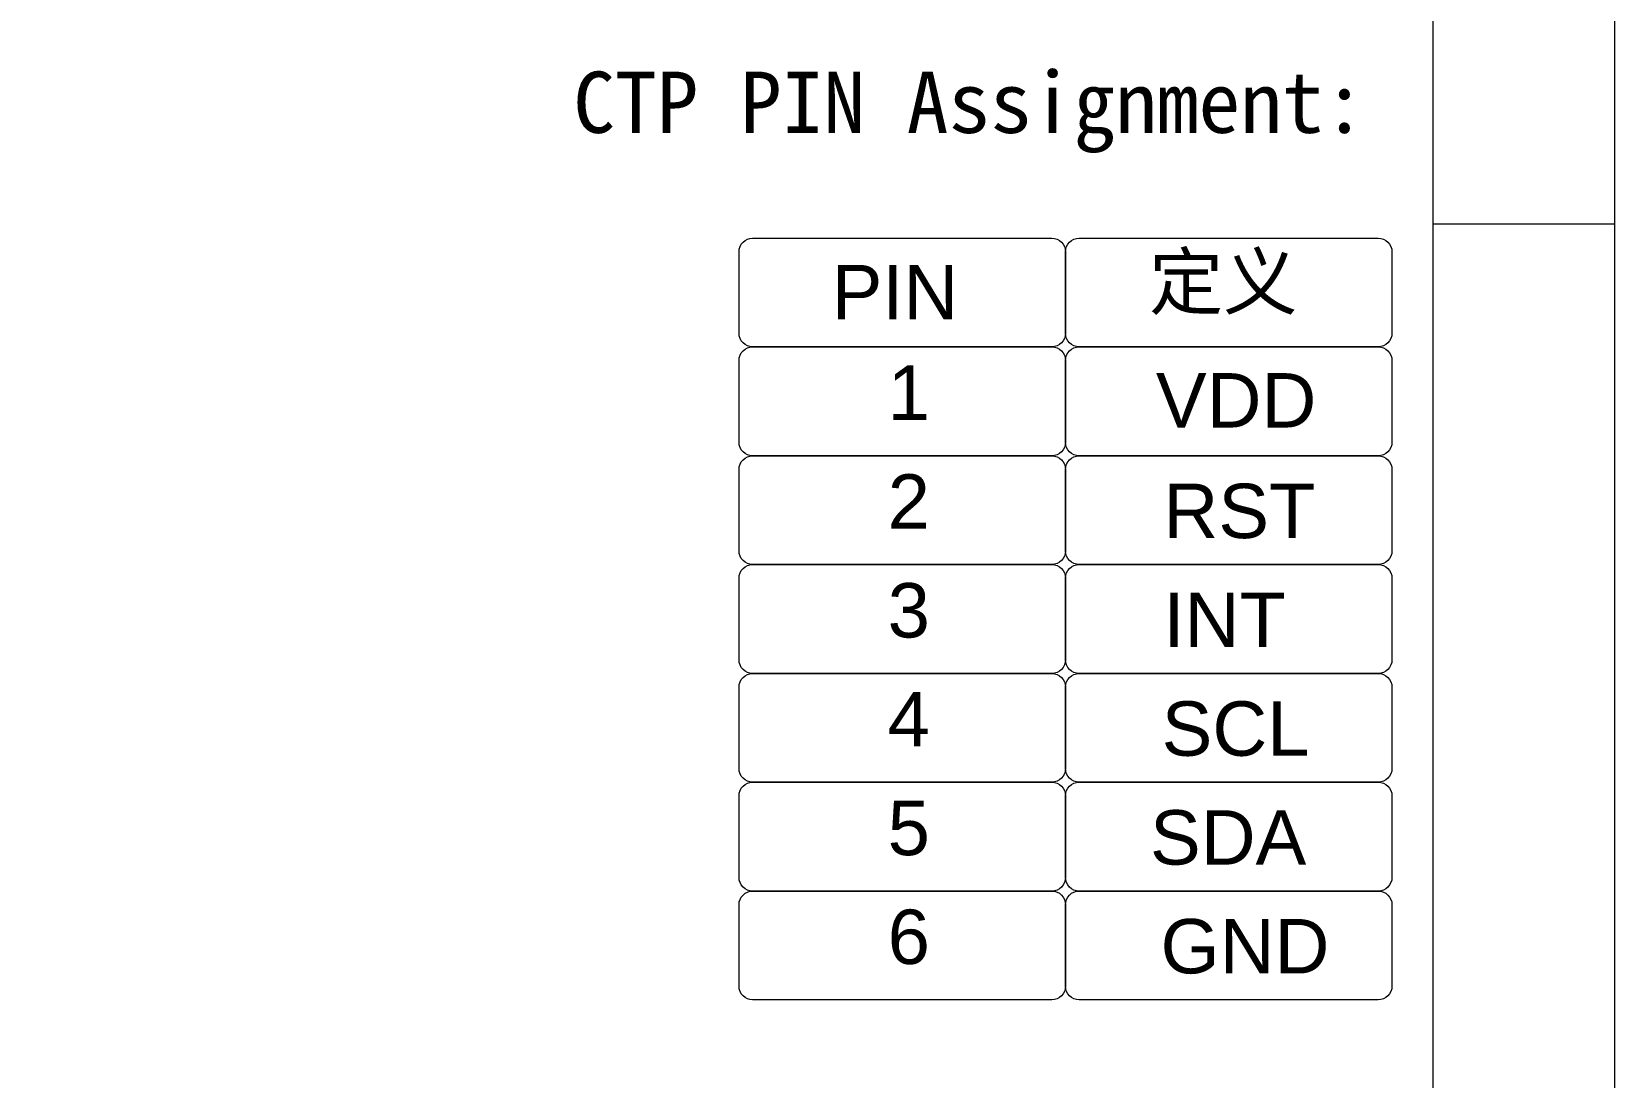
# Model space of a CAD drawing. Header units: inches. Extents: x 7170 to 7671, y -960 to -576.
# Drawn here: x 7599.6 to 7670.6, y -905.1 to -858.1 of the extents above; entities that cross this region are included whole.
import ezdxf
from ezdxf.enums import TextEntityAlignment as Align

# ---------------------------------------------------------------- set-up
doc = ezdxf.new("R2010")
doc.units = ezdxf.units.IN
doc.header["$MEASUREMENT"] = 0
doc.layers.add('Dim', color=3, linetype='Continuous')
doc.layers.add('SPEC', color=2, linetype='Continuous', lineweight=13)
doc.layers.add('VIEWE_TK', color=7, linetype='Continuous', lineweight=18)
doc.styles.get("Standard").update_dxf_attribs({"font": ''})
doc.styles.add('VIEWE.KT', font='simkai.ttf')
doc.styles.add('WLYH_TK', font='')
doc.styles.get('Standard').set_extended_font_data('SimSun')
doc.styles.get('WLYH_TK').set_extended_font_data('Microsoft YaHei')

# ---------------------------------------------------------------- blocks, each defined once
blk = doc.blocks.new('VIEWE_TUKUANG')
at = {"layer": 'VIEWE_TK'}
blk.add_line((5812.171, 5339.157), (5807.171, 5339.157), dxfattribs=at)
for points in [[(5812.171, 5281.657), (5505.171, 5281.657), (5505.171, 5501.657), (5812.171, 5501.657)], [(5510.171, 5286.657), (5510.171, 5496.657), (5807.171, 5496.657), (5807.171, 5286.657)]]:
    blk.add_lwpolyline(points, close=True, dxfattribs=at)
for tag, style, p in [('MODUEL_NO.', 'WLYH_TK', (5752.369, 5299.132)), ('DRAWN', 'VIEWE.KT', (5788.072, 5299.111)), ('TITLE', 'WLYH_TK', (5752.369, 5294.132)), ('CHECKED', 'VIEWE.KT', (5788.072, 5294.111)), ('APPROVE', 'VIEWE.KT', (5788.072, 5289.111)), ('PAGE', 'VIEWE.KT', (5804.375, 5289.111))]:
    blk.add_attdef(tag, text='', height=1.828, dxfattribs=dict(at, style=style)).set_placement(p, align=Align.MIDDLE)

msp = doc.modelspace()

# ---------------------------------------------------------------- linework, layer by layer
at = {"layer": 'SPEC'}
for points in [[(7631.91, -867.408), (7645.335, -867.408, -0.414214), (7645.945, -868.018), (7645.945, -871.679, -0.414214), (7645.335, -872.289), (7631.91, -872.289, -0.414214), (7631.3, -871.679), (7631.3, -868.018, -0.414214)], [(7646.555, -867.408), (7659.98, -867.408, -0.414214), (7660.591, -868.018), (7660.591, -871.679, -0.414214), (7659.98, -872.289), (7646.555, -872.289, -0.414214), (7645.945, -871.679), (7645.945, -868.018, -0.414214)], [(7631.91, -872.289), (7645.335, -872.289, -0.414214), (7645.945, -872.9), (7645.945, -876.561, -0.414214), (7645.335, -877.171), (7631.91, -877.171, -0.414214), (7631.3, -876.561), (7631.3, -872.9, -0.414214)], [(7646.555, -872.289), (7659.98, -872.289, -0.414214), (7660.591, -872.9), (7660.591, -876.561, -0.414214), (7659.98, -877.171), (7646.555, -877.171, -0.414214), (7645.945, -876.561), (7645.945, -872.9, -0.414214)], [(7631.91, -877.171), (7645.335, -877.171, -0.414214), (7645.945, -877.781), (7645.945, -881.443, -0.414214), (7645.335, -882.053), (7631.91, -882.053, -0.414214), (7631.3, -881.443), (7631.3, -877.781, -0.414214)], [(7646.555, -877.171), (7659.98, -877.171, -0.414214), (7660.591, -877.781), (7660.591, -881.443, -0.414214), (7659.98, -882.053), (7646.555, -882.053, -0.414214), (7645.945, -881.443), (7645.945, -877.781, -0.414214)], [(7631.91, -882.053), (7645.335, -882.053, -0.414214), (7645.945, -882.663), (7645.945, -886.324, -0.414214), (7645.335, -886.935), (7631.91, -886.935, -0.414214), (7631.3, -886.324), (7631.3, -882.663, -0.414214)], [(7646.555, -882.053), (7659.98, -882.053, -0.414214), (7660.591, -882.663), (7660.591, -886.324, -0.414214), (7659.98, -886.935), (7646.555, -886.935, -0.414214), (7645.945, -886.324), (7645.945, -882.663, -0.414214)], [(7631.91, -886.935), (7645.335, -886.935, -0.414214), (7645.945, -887.545), (7645.945, -891.206, -0.414214), (7645.335, -891.816), (7631.91, -891.816, -0.414214), (7631.3, -891.206), (7631.3, -887.545, -0.414214)], [(7646.555, -886.935), (7659.98, -886.935, -0.414214), (7660.591, -887.545), (7660.591, -891.206, -0.414214), (7659.98, -891.816), (7646.555, -891.816, -0.414214), (7645.945, -891.206), (7645.945, -887.545, -0.414214)], [(7631.91, -891.816), (7645.335, -891.816, -0.414214), (7645.945, -892.427), (7645.945, -896.088, -0.414214), (7645.335, -896.698), (7631.91, -896.698, -0.414214), (7631.3, -896.088), (7631.3, -892.427, -0.414214)], [(7646.555, -891.816), (7659.98, -891.816, -0.414214), (7660.591, -892.427), (7660.591, -896.088, -0.414214), (7659.98, -896.698), (7646.555, -896.698, -0.414214), (7645.945, -896.088), (7645.945, -892.427, -0.414214)], [(7631.91, -896.698), (7645.335, -896.698, -0.414214), (7645.945, -897.308), (7645.945, -900.97, -0.414214), (7645.335, -901.58), (7631.91, -901.58, -0.414214), (7631.3, -900.97), (7631.3, -897.308, -0.414214)], [(7646.555, -896.698), (7659.98, -896.698, -0.414214), (7660.591, -897.308), (7660.591, -900.97, -0.414214), (7659.98, -901.58), (7646.555, -901.58, -0.414214), (7645.945, -900.97), (7645.945, -897.308, -0.414214)]]:
    msp.add_lwpolyline(points, format="xyb", close=True, dxfattribs=at)

# ---------------------------------------------------------------- block references
at = {"layer": 'VIEWE_TK', "xscale": 1.629761181221284, "yscale": 1.629761181221141, "zscale": 1.629761181221208}
msp.add_blockref('VIEWE_TUKUANG', (-1801.882, -9568.335), dxfattribs=at)

# ---------------------------------------------------------------- texts
at = {"layer": 'Dim', "color": 0, "insert": (7641.628, -861.766), "char_height": 2.74891, "width": 48.53269, "attachment_point": 5}
msp.add_mtext('CTP PIN Assignment:', dxfattribs=at)
at = {"layer": 'SPEC', "char_height": 2.44088, "attachment_point": 1}
for s, insert, width in [('{\\fSimSun|b0|i0|c134|p2;\\C4;定义}', (7649.695, -868.138), 11.46886), ('{\\fArial|b0|i0|c0|p34;\\C4;PIN}', (7635.456, -868.611), 11.46886), ('{\\fArial|b0|i0|c0|p34;\\C4;1}', (7637.968, -873.121), 11.46886), ('{\\fArial|b0|i0|c0|p34;\\C4;VDD}', (7650.002, -873.464), 11.46886), ('{\\fArial|b0|i0|c0|p34;\\C4;2}', (7637.968, -878.003), 11.46886), ('{\\fArial|b0|i0|c0|p32;\\C4;RST}', (7650.341, -878.425), 37.95781), ('{\\fArial|b0|i0|c0|p34;\\C4;3}', (7637.968, -882.884), 11.46886), ('{\\fArial|b0|i0|c0|p32;\\C4;INT}', (7650.341, -883.307), 28.5191), ('{\\fArial|b0|i0|c0|p34;\\C4;4}', (7637.968, -887.766), 11.46886), ('{\\fArial|b0|i0|c0|p34;\\C4;SCL}', (7650.26, -888.189), 28.60032), ('{\\fArial|b0|i0|c0|p34;\\C4;5}', (7637.968, -892.648), 11.46886), ('{\\fArial|b0|i0|c0|p32;\\C4;SDA}', (7649.737, -893.071), 12.91068), ('{\\fArial|b0|i0|c0|p34;\\C4;6}', (7637.968, -897.53), 11.46886), ('{\\fArial|b0|i0|c0|p32;\\C4;GND}', (7650.21, -897.952), 34.83161)]:
    msp.add_mtext(s, dxfattribs=dict(at, insert=insert, width=width))

doc.saveas('drawing.dxf')
